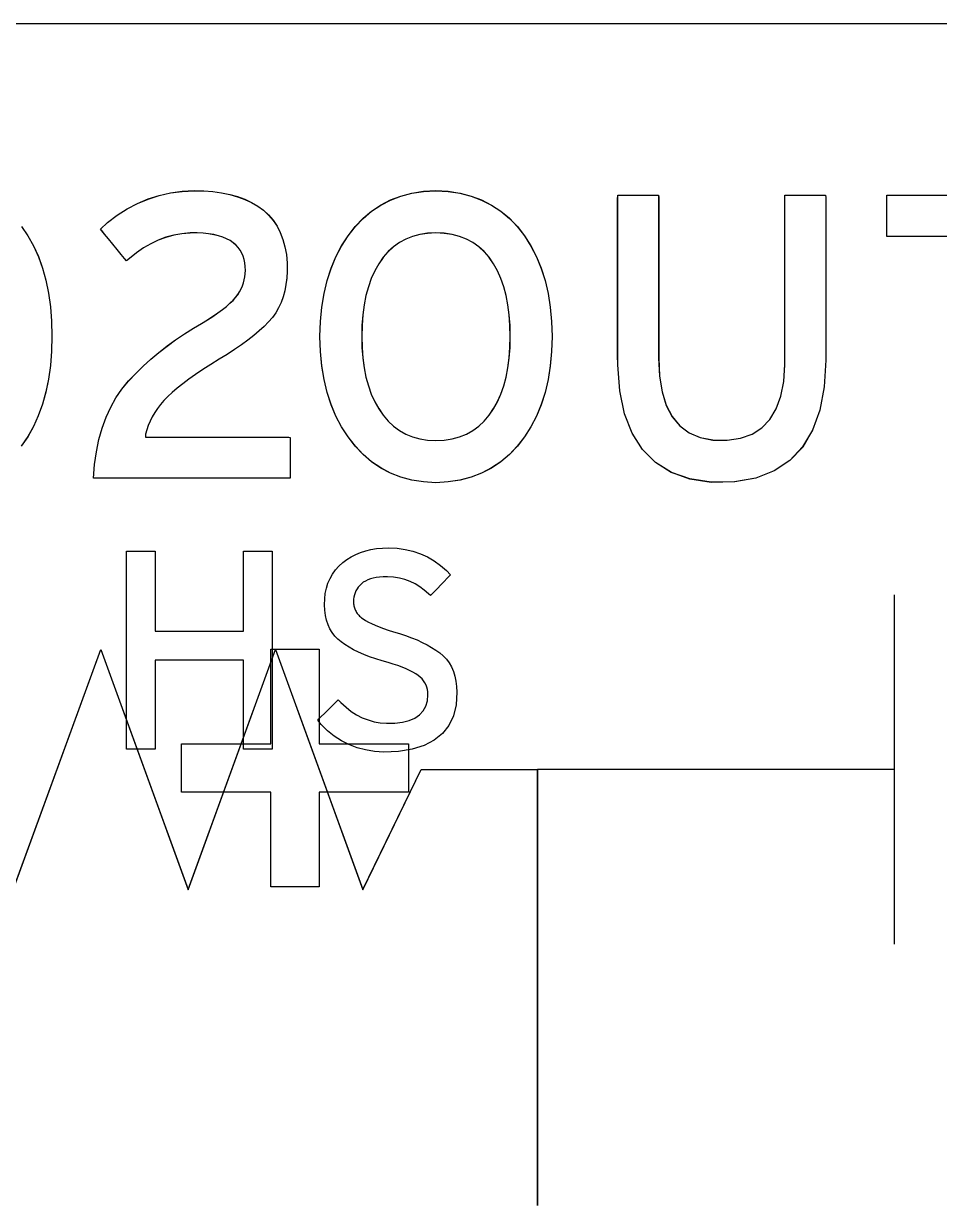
# Model space of a CAD drawing. Extents: x 1 to 47.7, y 0.2 to 35.
# Drawn here: x 28.4985 to 28.813, y 10.189 to 10.5947 of the extents above; entities that cross this region are included whole.
import ezdxf

# ---------------------------------------------------------------- set-up
doc = ezdxf.new("R2010")
doc.units = 0
doc.header["$MEASUREMENT"] = 0
for name, color, linetype in [('7_2___8__INDEPENDENT_INPUT', 7, 'CONTINUOUS'), ('7_3___8__OPTOISO_INDEPENDE', 7, 'CONTINUOUS'), ('7_4___24__OPTOISO_INDEPEND', 7, 'CONTINUOUS'), ('7_5___8__INDEPENDENT_INPUT', 7, 'CONTINUOUS'), ('7_6____8__INDEPENDENT_INPU', 7, 'CONTINUOUS'), ('7_7____8__OPTOISO_INDEPEND', 7, 'CONTINUOUS'), ('7_8____8__OPTOISO_INDEPEND', 7, 'CONTINUOUS'), ('8_0_____DWG', 7, 'CONTINUOUS')]:
    doc.layers.add(name, color=color, linetype=linetype)

msp = doc.modelspace()

# ---------------------------------------------------------------- linework, layer by layer
at = {"layer": '7_2___8__INDEPENDENT_INPUT'}
for points in [[(28.68, 10.48728), (28.67983, 10.48211), (28.67937, 10.47718), (28.67862, 10.47251), (28.67758, 10.46809), (28.67625, 10.46391), (28.67464, 10.45999), (28.67274, 10.45631), (28.67055, 10.45289), (28.66807, 10.44969), (28.66533, 10.4468), (28.66237, 10.4443), (28.6592, 10.44216), (28.65581, 10.4404), (28.6522, 10.43901), (28.64838, 10.438), (28.64433, 10.43736), (28.64007, 10.43709), (28.63583, 10.43736), (28.63182, 10.438), (28.62803, 10.43901), (28.62447, 10.4404), (28.62112, 10.44216), (28.618, 10.4443), (28.6151, 10.4468), (28.61242, 10.44969), (28.60993, 10.45289), (28.60769, 10.45631), (28.60574, 10.45999), (28.60409, 10.46391), (28.60274, 10.46809), (28.60167, 10.47251), (28.60091, 10.47718), (28.60044, 10.48211), (28.60026, 10.48728), (28.60044, 10.49245), (28.60091, 10.49738), (28.60167, 10.50207), (28.60274, 10.50651), (28.60409, 10.51071), (28.60574, 10.51467), (28.60769, 10.51838), (28.60993, 10.52185), (28.61242, 10.52505), (28.6151, 10.52789), (28.618, 10.53035), (28.62112, 10.53245), (28.62447, 10.53418), (28.62803, 10.53554), (28.63182, 10.53653), (28.63583, 10.53714), (28.64007, 10.53739), (28.64433, 10.53714), (28.64838, 10.53653), (28.6522, 10.53554), (28.65581, 10.53418), (28.6592, 10.53245), (28.66237, 10.53035), (28.66533, 10.52789), (28.66807, 10.52505), (28.67055, 10.52185), (28.67274, 10.51838), (28.67464, 10.51467), (28.67625, 10.51071), (28.67758, 10.50651), (28.67862, 10.50207), (28.67937, 10.49738), (28.67983, 10.49245)], [(28.77406, 10.47916), (28.77351, 10.47004), (28.77199, 10.46204), (28.76951, 10.45515), (28.76608, 10.44936), (28.76168, 10.4447), (28.75632, 10.44114), (28.75, 10.43869), (28.74273, 10.43736), (28.7347, 10.43724), (28.72736, 10.43838), (28.72097, 10.44064), (28.71552, 10.44401), (28.71103, 10.44849), (28.70749, 10.45409), (28.70489, 10.4608), (28.70325, 10.46862), (28.70255, 10.47756), (28.70253, 10.48085), (28.70253, 10.48585), (28.70253, 10.49351), (28.70253, 10.50276), (28.70253, 10.51255), (28.70253, 10.5218), (28.70253, 10.52946), (28.70253, 10.53446), (28.70255, 10.53583), (28.70327, 10.53583), (28.70482, 10.53583), (28.70693, 10.53583), (28.70933, 10.53583), (28.71175, 10.53583), (28.71394, 10.53583), (28.71562, 10.53583), (28.71653, 10.53583), (28.71662, 10.53505), (28.71662, 10.53074), (28.71662, 10.52357), (28.71662, 10.51461), (28.71662, 10.50491), (28.71662, 10.49553), (28.71662, 10.48751), (28.71662, 10.48193), (28.71662, 10.47984), (28.71691, 10.47369), (28.71778, 10.4683), (28.71924, 10.46367), (28.72128, 10.45978), (28.7239, 10.45665), (28.7271, 10.45427), (28.73089, 10.45264), (28.73526, 10.45176), (28.74015, 10.45168), (28.74472, 10.45238), (28.74869, 10.45381), (28.75206, 10.45596), (28.75484, 10.45884), (28.75702, 10.46245), (28.7586, 10.46679), (28.75958, 10.47185), (28.75996, 10.47764), (28.75997, 10.48028), (28.75997, 10.48533), (28.75997, 10.49307), (28.75997, 10.50242), (28.75997, 10.51231), (28.75997, 10.52166), (28.75997, 10.52939), (28.75997, 10.53445), (28.75999, 10.53583), (28.76072, 10.53583), (28.76226, 10.53583), (28.76437, 10.53583), (28.76677, 10.53583), (28.7692, 10.53583), (28.77138, 10.53583), (28.77306, 10.53583), (28.77397, 10.53583), (28.77406, 10.53505), (28.77406, 10.53068), (28.77406, 10.52343), (28.77406, 10.51436), (28.77406, 10.50454), (28.77406, 10.49504), (28.77406, 10.48693), (28.77406, 10.48128)], [(28.66564, 10.48728), (28.66555, 10.4911), (28.66528, 10.49472), (28.66483, 10.49814), (28.66421, 10.50137), (28.66341, 10.5044), (28.66243, 10.50723), (28.66127, 10.50986), (28.65993, 10.5123), (28.65841, 10.5145), (28.65671, 10.51644), (28.65484, 10.51812), (28.6528, 10.51955), (28.65059, 10.52073), (28.64821, 10.52165), (28.64567, 10.52232), (28.64295, 10.52273), (28.64007, 10.52289), (28.63724, 10.52273), (28.63457, 10.52232), (28.63207, 10.52165), (28.62973, 10.52073), (28.62755, 10.51955), (28.62554, 10.51812), (28.62368, 10.51644), (28.62199, 10.5145), (28.62045, 10.5123), (28.61909, 10.50986), (28.6179, 10.50723), (28.6169, 10.5044), (28.61608, 10.50137), (28.61544, 10.49814), (28.61499, 10.49472), (28.61472, 10.4911), (28.61462, 10.48728), (28.61472, 10.4835), (28.61499, 10.47993), (28.61544, 10.47654), (28.61608, 10.47335), (28.6169, 10.47035), (28.6179, 10.46755), (28.61909, 10.46494), (28.62045, 10.46252), (28.62199, 10.46027), (28.62368, 10.45824), (28.62554, 10.45648), (28.62755, 10.45499), (28.62973, 10.45377), (28.63207, 10.45282), (28.63457, 10.45214), (28.63724, 10.45173), (28.64007, 10.4516), (28.64295, 10.45173), (28.64567, 10.45214), (28.64821, 10.45282), (28.65059, 10.45377), (28.6528, 10.45499), (28.65484, 10.45648), (28.65671, 10.45824), (28.65841, 10.46027), (28.65993, 10.46252), (28.66127, 10.46494), (28.66243, 10.46755), (28.66341, 10.47035), (28.66421, 10.47335), (28.66483, 10.47654), (28.66528, 10.47993), (28.66555, 10.4835)]]:
    msp.add_lwpolyline(points, close=True, dxfattribs=at)
for points in [[(28.83659, 10.5216), (28.83659, 10.43865), (28.8225, 10.43865), (28.8225, 10.5216), (28.79503, 10.5216), (28.79503, 10.53583), (28.86408, 10.53583), (28.86408, 10.5216), (28.83659, 10.5216)], [(28.79752, 10.39861), (28.79752, 10.27862)], [(28.79752, 10.33862), (28.67503, 10.33862), (28.67503, 10.18898)]]:
    msp.add_lwpolyline(points, dxfattribs=at)
at = {"layer": '7_3___8__OPTOISO_INDEPENDE'}
for points in [[(28.68, 10.48728), (28.67983, 10.48211), (28.67937, 10.47718), (28.67862, 10.47251), (28.67758, 10.46809), (28.67625, 10.46391), (28.67464, 10.45999), (28.67274, 10.45631), (28.67055, 10.45289), (28.66807, 10.44969), (28.66533, 10.4468), (28.66237, 10.4443), (28.6592, 10.44216), (28.65581, 10.4404), (28.6522, 10.43901), (28.64838, 10.438), (28.64433, 10.43736), (28.64007, 10.43709), (28.63583, 10.43736), (28.63182, 10.438), (28.62803, 10.43901), (28.62447, 10.4404), (28.62112, 10.44216), (28.618, 10.4443), (28.6151, 10.4468), (28.61242, 10.44969), (28.60993, 10.45289), (28.60769, 10.45631), (28.60574, 10.45999), (28.60409, 10.46391), (28.60274, 10.46809), (28.60167, 10.47251), (28.60091, 10.47718), (28.60044, 10.48211), (28.60026, 10.48728), (28.60044, 10.49245), (28.60091, 10.49738), (28.60167, 10.50207), (28.60274, 10.50651), (28.60409, 10.51071), (28.60574, 10.51467), (28.60769, 10.51838), (28.60993, 10.52185), (28.61242, 10.52505), (28.6151, 10.52789), (28.618, 10.53035), (28.62112, 10.53245), (28.62447, 10.53418), (28.62803, 10.53554), (28.63182, 10.53653), (28.63583, 10.53714), (28.64007, 10.53739), (28.64433, 10.53714), (28.64838, 10.53653), (28.6522, 10.53554), (28.65581, 10.53418), (28.6592, 10.53245), (28.66237, 10.53035), (28.66533, 10.52789), (28.66807, 10.52505), (28.67055, 10.52185), (28.67274, 10.51838), (28.67464, 10.51467), (28.67625, 10.51071), (28.67758, 10.50651), (28.67862, 10.50207), (28.67937, 10.49738), (28.67983, 10.49245)], [(28.77406, 10.47916), (28.77351, 10.47004), (28.77199, 10.46204), (28.76951, 10.45515), (28.76608, 10.44936), (28.76168, 10.4447), (28.75632, 10.44114), (28.75, 10.43869), (28.74273, 10.43736), (28.7347, 10.43724), (28.72736, 10.43838), (28.72097, 10.44064), (28.71552, 10.44401), (28.71103, 10.44849), (28.70749, 10.45409), (28.70489, 10.4608), (28.70325, 10.46862), (28.70255, 10.47756), (28.70253, 10.48085), (28.70253, 10.48585), (28.70253, 10.49351), (28.70253, 10.50276), (28.70253, 10.51255), (28.70253, 10.5218), (28.70253, 10.52946), (28.70253, 10.53446), (28.70255, 10.53583), (28.70327, 10.53583), (28.70482, 10.53583), (28.70693, 10.53583), (28.70933, 10.53583), (28.71175, 10.53583), (28.71394, 10.53583), (28.71562, 10.53583), (28.71653, 10.53583), (28.71662, 10.53505), (28.71662, 10.53074), (28.71662, 10.52357), (28.71662, 10.51461), (28.71662, 10.50491), (28.71662, 10.49553), (28.71662, 10.48751), (28.71662, 10.48193), (28.71662, 10.47984), (28.71691, 10.47369), (28.71778, 10.4683), (28.71924, 10.46367), (28.72128, 10.45978), (28.7239, 10.45665), (28.7271, 10.45427), (28.73089, 10.45264), (28.73526, 10.45176), (28.74015, 10.45168), (28.74472, 10.45238), (28.74869, 10.45381), (28.75206, 10.45596), (28.75484, 10.45884), (28.75702, 10.46245), (28.7586, 10.46679), (28.75958, 10.47185), (28.75996, 10.47764), (28.75997, 10.48028), (28.75997, 10.48533), (28.75997, 10.49307), (28.75997, 10.50242), (28.75997, 10.51231), (28.75997, 10.52166), (28.75997, 10.52939), (28.75997, 10.53445), (28.75999, 10.53583), (28.76072, 10.53583), (28.76226, 10.53583), (28.76437, 10.53583), (28.76677, 10.53583), (28.7692, 10.53583), (28.77138, 10.53583), (28.77306, 10.53583), (28.77397, 10.53583), (28.77406, 10.53505), (28.77406, 10.53068), (28.77406, 10.52343), (28.77406, 10.51436), (28.77406, 10.50454), (28.77406, 10.49504), (28.77406, 10.48693), (28.77406, 10.48128)], [(28.66564, 10.48728), (28.66555, 10.4911), (28.66528, 10.49472), (28.66483, 10.49814), (28.66421, 10.50137), (28.66341, 10.5044), (28.66243, 10.50723), (28.66127, 10.50986), (28.65993, 10.5123), (28.65841, 10.5145), (28.65671, 10.51644), (28.65484, 10.51812), (28.6528, 10.51955), (28.65059, 10.52073), (28.64821, 10.52165), (28.64567, 10.52232), (28.64295, 10.52273), (28.64007, 10.52289), (28.63724, 10.52273), (28.63457, 10.52232), (28.63207, 10.52165), (28.62973, 10.52073), (28.62755, 10.51955), (28.62554, 10.51812), (28.62368, 10.51644), (28.62199, 10.5145), (28.62045, 10.5123), (28.61909, 10.50986), (28.6179, 10.50723), (28.6169, 10.5044), (28.61608, 10.50137), (28.61544, 10.49814), (28.61499, 10.49472), (28.61472, 10.4911), (28.61462, 10.48728), (28.61472, 10.4835), (28.61499, 10.47993), (28.61544, 10.47654), (28.61608, 10.47335), (28.6169, 10.47035), (28.6179, 10.46755), (28.61909, 10.46494), (28.62045, 10.46252), (28.62199, 10.46027), (28.62368, 10.45824), (28.62554, 10.45648), (28.62755, 10.45499), (28.62973, 10.45377), (28.63207, 10.45282), (28.63457, 10.45214), (28.63724, 10.45173), (28.64007, 10.4516), (28.64295, 10.45173), (28.64567, 10.45214), (28.64821, 10.45282), (28.65059, 10.45377), (28.6528, 10.45499), (28.65484, 10.45648), (28.65671, 10.45824), (28.65841, 10.46027), (28.65993, 10.46252), (28.66127, 10.46494), (28.66243, 10.46755), (28.66341, 10.47035), (28.66421, 10.47335), (28.66483, 10.47654), (28.66528, 10.47993), (28.66555, 10.4835)]]:
    msp.add_lwpolyline(points, close=True, dxfattribs=at)
for points in [[(28.83659, 10.5216), (28.83659, 10.43865), (28.8225, 10.43865), (28.8225, 10.5216), (28.79503, 10.5216), (28.79503, 10.53583), (28.86408, 10.53583), (28.86408, 10.5216), (28.83659, 10.5216)], [(28.79752, 10.39861), (28.79752, 10.27862)], [(28.79752, 10.33862), (28.67503, 10.33862), (28.67503, 10.18898)]]:
    msp.add_lwpolyline(points, dxfattribs=at)
at = {"layer": '7_4___24__OPTOISO_INDEPEND'}
for points in [[(28.67999, 10.4873), (28.67981, 10.48213), (28.67935, 10.4772), (28.6786, 10.47253), (28.67757, 10.46811), (28.67624, 10.46393), (28.67463, 10.46001), (28.67274, 10.45633), (28.67055, 10.45291), (28.66806, 10.44971), (28.66532, 10.44682), (28.66237, 10.44432), (28.65919, 10.44218), (28.6558, 10.44042), (28.65219, 10.43903), (28.64836, 10.43802), (28.64432, 10.43738), (28.64006, 10.43711), (28.63582, 10.43738), (28.63181, 10.43802), (28.62802, 10.43903), (28.62445, 10.44042), (28.62111, 10.44218), (28.61798, 10.44432), (28.61509, 10.44682), (28.61241, 10.44971), (28.60992, 10.45291), (28.60768, 10.45633), (28.60573, 10.46001), (28.60408, 10.46393), (28.60272, 10.46811), (28.60166, 10.47253), (28.60089, 10.4772), (28.60042, 10.48213), (28.60025, 10.4873), (28.60042, 10.49247), (28.60089, 10.4974), (28.60166, 10.50209), (28.60272, 10.50653), (28.60408, 10.51073), (28.60573, 10.51469), (28.60768, 10.5184), (28.60992, 10.52187), (28.61241, 10.52507), (28.61509, 10.52791), (28.61798, 10.53037), (28.62111, 10.53247), (28.62445, 10.5342), (28.62802, 10.53556), (28.63181, 10.53655), (28.63582, 10.53717), (28.64006, 10.53741), (28.64432, 10.53717), (28.64836, 10.53655), (28.65219, 10.53556), (28.6558, 10.5342), (28.65919, 10.53247), (28.66237, 10.53037), (28.66532, 10.52791), (28.66806, 10.52507), (28.67055, 10.52187), (28.67274, 10.5184), (28.67463, 10.51469), (28.67624, 10.51073), (28.67757, 10.50653), (28.6786, 10.50209), (28.67935, 10.4974), (28.67981, 10.49247)], [(28.77405, 10.47918), (28.77349, 10.47006), (28.77198, 10.46206), (28.7695, 10.45517), (28.76606, 10.44938), (28.76166, 10.44472), (28.75631, 10.44116), (28.74999, 10.43871), (28.74271, 10.43738), (28.73469, 10.43726), (28.72734, 10.4384), (28.72095, 10.44066), (28.71551, 10.44403), (28.71102, 10.44851), (28.70747, 10.45411), (28.70488, 10.46082), (28.70323, 10.46864), (28.70254, 10.47758), (28.70251, 10.48087), (28.70251, 10.48587), (28.70251, 10.49353), (28.70251, 10.50278), (28.70251, 10.51257), (28.70251, 10.52182), (28.70251, 10.52948), (28.70251, 10.53448), (28.70254, 10.53585), (28.70326, 10.53585), (28.70481, 10.53585), (28.70692, 10.53585), (28.70932, 10.53585), (28.71174, 10.53585), (28.71393, 10.53585), (28.71561, 10.53585), (28.71652, 10.53585), (28.71661, 10.53508), (28.71661, 10.53076), (28.71661, 10.5236), (28.71661, 10.51463), (28.71661, 10.50493), (28.71661, 10.49555), (28.71661, 10.48754), (28.71661, 10.48195), (28.71661, 10.47986), (28.7169, 10.47371), (28.71777, 10.46832), (28.71923, 10.46369), (28.72126, 10.4598), (28.72389, 10.45667), (28.72709, 10.45429), (28.73088, 10.45266), (28.73524, 10.45178), (28.74014, 10.4517), (28.74471, 10.4524), (28.74868, 10.45383), (28.75205, 10.45598), (28.75482, 10.45886), (28.757, 10.46247), (28.75858, 10.46681), (28.75957, 10.47187), (28.75995, 10.47766), (28.75996, 10.4803), (28.75996, 10.48535), (28.75996, 10.49309), (28.75996, 10.50244), (28.75996, 10.51233), (28.75996, 10.52168), (28.75996, 10.52942), (28.75996, 10.53447), (28.75998, 10.53585), (28.7607, 10.53585), (28.76225, 10.53585), (28.76436, 10.53585), (28.76676, 10.53585), (28.76918, 10.53585), (28.77137, 10.53585), (28.77305, 10.53585), (28.77396, 10.53585), (28.77405, 10.53507), (28.77405, 10.5307), (28.77405, 10.52345), (28.77405, 10.51438), (28.77405, 10.50456), (28.77405, 10.49506), (28.77405, 10.48695), (28.77405, 10.4813)], [(28.66562, 10.4873), (28.66553, 10.49112), (28.66527, 10.49474), (28.66482, 10.49816), (28.6642, 10.50139), (28.66339, 10.50442), (28.66241, 10.50725), (28.66125, 10.50988), (28.65992, 10.51232), (28.65839, 10.51452), (28.65669, 10.51646), (28.65482, 10.51814), (28.65278, 10.51957), (28.65058, 10.52075), (28.6482, 10.52167), (28.64565, 10.52233), (28.64294, 10.52275), (28.64006, 10.52291), (28.63723, 10.52275), (28.63456, 10.52233), (28.63206, 10.52167), (28.62972, 10.52075), (28.62754, 10.51957), (28.62552, 10.51814), (28.62367, 10.51646), (28.62197, 10.51452), (28.62044, 10.51232), (28.61907, 10.50988), (28.61789, 10.50725), (28.61689, 10.50442), (28.61607, 10.50139), (28.61543, 10.49816), (28.61498, 10.49474), (28.6147, 10.49112), (28.61461, 10.4873), (28.6147, 10.48352), (28.61498, 10.47995), (28.61543, 10.47656), (28.61607, 10.47337), (28.61689, 10.47037), (28.61789, 10.46757), (28.61907, 10.46496), (28.62044, 10.46254), (28.62197, 10.46029), (28.62367, 10.45826), (28.62552, 10.4565), (28.62754, 10.45501), (28.62972, 10.45379), (28.63206, 10.45284), (28.63456, 10.45216), (28.63723, 10.45175), (28.64006, 10.45162), (28.64294, 10.45175), (28.64565, 10.45216), (28.6482, 10.45284), (28.65058, 10.45379), (28.65278, 10.45501), (28.65482, 10.4565), (28.65669, 10.45826), (28.65839, 10.46029), (28.65992, 10.46254), (28.66125, 10.46496), (28.66241, 10.46757), (28.66339, 10.47037), (28.6642, 10.47337), (28.66482, 10.47656), (28.66527, 10.47995), (28.66553, 10.48352)], [(28.64731, 10.36516), (28.64703, 10.36087), (28.64612, 10.35707), (28.64457, 10.35378), (28.64237, 10.35099), (28.63954, 10.3487), (28.63607, 10.3469), (28.63196, 10.34561), (28.62721, 10.34481), (28.62226, 10.34456), (28.61902, 10.34482), (28.61594, 10.34534), (28.61301, 10.34613), (28.61024, 10.34719), (28.60762, 10.34851), (28.60516, 10.3501), (28.60286, 10.35196), (28.60071, 10.35408), (28.5995, 10.35557), (28.59993, 10.356), (28.60073, 10.3568), (28.60179, 10.35785), (28.60297, 10.35903), (28.60416, 10.36021), (28.60522, 10.36128), (28.60604, 10.36209), (28.60649, 10.36254), (28.60749, 10.36159), (28.60922, 10.35999), (28.61101, 10.3586), (28.61286, 10.35741), (28.61479, 10.35642), (28.61678, 10.35564), (28.61884, 10.35506), (28.62097, 10.35468), (28.62317, 10.35451), (28.62596, 10.35457), (28.62861, 10.3549), (28.63092, 10.35548), (28.63287, 10.35631), (28.63447, 10.3574), (28.63572, 10.35875), (28.63662, 10.36035), (28.63716, 10.36221), (28.63736, 10.36433), (28.63732, 10.36526), (28.6372, 10.36609), (28.63699, 10.36689), (28.63671, 10.36765), (28.63634, 10.36838), (28.63588, 10.36907), (28.63535, 10.36972), (28.63473, 10.37034), (28.63402, 10.37093), (28.63316, 10.37151), (28.63219, 10.37208), (28.63108, 10.37265), (28.62985, 10.37321), (28.6285, 10.37376), (28.62702, 10.37431), (28.62541, 10.37485), (28.62368, 10.37539), (28.62167, 10.37596), (28.61944, 10.37665), (28.61733, 10.37737), (28.61537, 10.37813), (28.61354, 10.37893), (28.61184, 10.37976), (28.61028, 10.38062), (28.60886, 10.38152), (28.60757, 10.38246), (28.60641, 10.38342), (28.60537, 10.38447), (28.60447, 10.38564), (28.6037, 10.38694), (28.60306, 10.38835), (28.60256, 10.38989), (28.60219, 10.39155), (28.60196, 10.39333), (28.60185, 10.39523), (28.6019, 10.39722), (28.60211, 10.39912), (28.60249, 10.40093), (28.60302, 10.40264), (28.60372, 10.40425), (28.60457, 10.40576), (28.60559, 10.40717), (28.60676, 10.40848), (28.6081, 10.40969), (28.60951, 10.41075), (28.61099, 10.41168), (28.61257, 10.41249), (28.61422, 10.41317), (28.61597, 10.41373), (28.61779, 10.41417), (28.61971, 10.41449), (28.62171, 10.41468), (28.62387, 10.41474), (28.62677, 10.41458), (28.62954, 10.41419), (28.63221, 10.41357), (28.63475, 10.41271), (28.63717, 10.41161), (28.63948, 10.41029), (28.64167, 10.40873), (28.64375, 10.40693), (28.64513, 10.40549), (28.64475, 10.40509), (28.64399, 10.4043), (28.64296, 10.40324), (28.6418, 10.40204), (28.64063, 10.40082), (28.63956, 10.39971), (28.63872, 10.39884), (28.63824, 10.39834), (28.63752, 10.39895), (28.63608, 10.40027), (28.63455, 10.40141), (28.63294, 10.40239), (28.63123, 10.40321), (28.62944, 10.40385), (28.62755, 10.40433), (28.62557, 10.40464), (28.62351, 10.40478), (28.62195, 10.40476), (28.62074, 10.40467), (28.6196, 10.40452), (28.61855, 10.40432), (28.61758, 10.40405), (28.61669, 10.40373), (28.61588, 10.40336), (28.61515, 10.40292), (28.61451, 10.40243), (28.61394, 10.40187), (28.61344, 10.40128), (28.613, 10.40066), (28.61263, 10.4), (28.61233, 10.39932), (28.6121, 10.3986), (28.61193, 10.39786), (28.61183, 10.39708), (28.6118, 10.3963), (28.61181, 10.3959), (28.61184, 10.39552), (28.61188, 10.39515), (28.61194, 10.3948), (28.61202, 10.39445), (28.61211, 10.39412), (28.61222, 10.3938), (28.61235, 10.3935), (28.61249, 10.39319), (28.61265, 10.39287), (28.61285, 10.39255), (28.61307, 10.39224), (28.61331, 10.39193), (28.61359, 10.39162), (28.61389, 10.39132), (28.61422, 10.39102), (28.61458, 10.39072), (28.61512, 10.39033), (28.61595, 10.3898), (28.61691, 10.38926), (28.61801, 10.38872), (28.61924, 10.38817), (28.62061, 10.38762), (28.62211, 10.38706), (28.62374, 10.38649), (28.6255, 10.38593), (28.62758, 10.3853), (28.62969, 10.38461), (28.6317, 10.38388), (28.6336, 10.38311), (28.63538, 10.3823), (28.63706, 10.38145), (28.63862, 10.38056), (28.64007, 10.37963), (28.64141, 10.37867), (28.64263, 10.37763), (28.64371, 10.37649), (28.64465, 10.37522), (28.64545, 10.37384), (28.64611, 10.37234), (28.64662, 10.37072), (28.64699, 10.36898), (28.64722, 10.36713)]]:
    msp.add_lwpolyline(points, close=True, dxfattribs=at)
for points in [[(28.83657, 10.52162), (28.83657, 10.43867), (28.82248, 10.43867), (28.82248, 10.52162), (28.79502, 10.52162), (28.79502, 10.53585), (28.86407, 10.53585), (28.86407, 10.52162), (28.83657, 10.52162)], [(28.57397, 10.34563), (28.57397, 10.37616), (28.54363, 10.37616), (28.54363, 10.34563), (28.53377, 10.34563), (28.53377, 10.41366), (28.54363, 10.41366), (28.54363, 10.38612), (28.57397, 10.38612), (28.57397, 10.41366), (28.58385, 10.41366), (28.58385, 10.34563), (28.57397, 10.34563)], [(28.79752, 10.39863), (28.79752, 10.27863)], [(28.79752, 10.33863), (28.67503, 10.33863), (28.67503, 10.18898)]]:
    msp.add_lwpolyline(points, dxfattribs=at)
at = {"layer": '7_5___8__INDEPENDENT_INPUT'}
msp.add_lwpolyline([(28.52243, 10.43867), (28.52284, 10.44333), (28.52348, 10.44775), (28.52435, 10.45193), (28.52546, 10.45588), (28.5268, 10.45959), (28.52838, 10.46306), (28.5302, 10.46629), (28.53225, 10.46928), (28.53453, 10.47204), (28.53697, 10.47463), (28.53951, 10.47713), (28.54215, 10.47954), (28.54489, 10.48185), (28.54773, 10.48407), (28.55067, 10.4862), (28.55371, 10.48823), (28.55686, 10.49017), (28.5596, 10.49178), (28.56163, 10.49304), (28.5635, 10.49426), (28.56521, 10.49544), (28.56675, 10.49658), (28.56814, 10.49767), (28.56936, 10.49873), (28.57042, 10.49975), (28.57131, 10.50073), (28.57203, 10.50169), (28.57264, 10.50267), (28.57316, 10.50367), (28.57361, 10.50468), (28.57398, 10.50571), (28.57427, 10.50676), (28.57448, 10.50783), (28.5746, 10.50891), (28.57465, 10.51002), (28.57461, 10.51132), (28.57446, 10.51259), (28.57421, 10.51378), (28.57385, 10.51491), (28.57339, 10.51597), (28.57282, 10.51696), (28.57215, 10.51788), (28.57137, 10.51874), (28.57047, 10.51952), (28.56941, 10.52026), (28.56821, 10.5209), (28.56687, 10.52146), (28.56539, 10.52192), (28.56376, 10.5223), (28.562, 10.52258), (28.56009, 10.52278), (28.55804, 10.52288), (28.55564, 10.52287), (28.55279, 10.52261), (28.55002, 10.52211), (28.54731, 10.52137), (28.54469, 10.5204), (28.54213, 10.51918), (28.53964, 10.51773), (28.53723, 10.51604), (28.53489, 10.51412), (28.53376, 10.51331), (28.53312, 10.5141), (28.53202, 10.51545), (28.53064, 10.51716), (28.52912, 10.51903), (28.52762, 10.52087), (28.52631, 10.52248), (28.52535, 10.52367), (28.52489, 10.52423), (28.52734, 10.52644), (28.53062, 10.52895), (28.53403, 10.53114), (28.53756, 10.53301), (28.54121, 10.53454), (28.54499, 10.53575), (28.54888, 10.53663), (28.5529, 10.53718), (28.55705, 10.53741), (28.56036, 10.53732), (28.5635, 10.53708), (28.56648, 10.53666), (28.56929, 10.53608), (28.57194, 10.53534), (28.57441, 10.53443), (28.57672, 10.53335), (28.57887, 10.53211), (28.58084, 10.53068), (28.58262, 10.52904), (28.58418, 10.52722), (28.58552, 10.52522), (28.58664, 10.52304), (28.58755, 10.52068), (28.58824, 10.51815), (28.58872, 10.51544), (28.58898, 10.51255), (28.58902, 10.50978), (28.58888, 10.50741), (28.5886, 10.50515), (28.58818, 10.50299), (28.58761, 10.50095), (28.5869, 10.49901), (28.58605, 10.49719), (28.58506, 10.49547), (28.58392, 10.49387), (28.58259, 10.49234), (28.58108, 10.4908), (28.57939, 10.48924), (28.57754, 10.48767), (28.57551, 10.48607), (28.57332, 10.48446), (28.57095, 10.48282), (28.56841, 10.48116), (28.5657, 10.47949), (28.5628, 10.47772), (28.56007, 10.47598), (28.55755, 10.47431), (28.55523, 10.47268), (28.55311, 10.47111), (28.5512, 10.4696), (28.54949, 10.46814), (28.54798, 10.46673), (28.54667, 10.46538), (28.54551, 10.464), (28.54446, 10.46261), (28.54351, 10.46119), (28.54266, 10.45975), (28.54192, 10.45829), (28.54129, 10.45681), (28.54076, 10.45531), (28.54034, 10.45379), (28.54033, 10.45277), (28.54322, 10.45277), (28.54882, 10.45277), (28.55623, 10.45277), (28.56458, 10.45277), (28.57297, 10.45277), (28.58053, 10.45277), (28.58637, 10.45277), (28.58961, 10.45277), (28.58998, 10.4526), (28.58998, 10.45159), (28.58998, 10.44988), (28.58998, 10.4477), (28.58998, 10.44531), (28.58998, 10.44297), (28.58998, 10.44092), (28.58998, 10.43941), (28.58998, 10.43869), (28.58848, 10.43867), (28.58279, 10.43867), (28.57397, 10.43867), (28.56321, 10.43867), (28.55173, 10.43867), (28.54071, 10.43867), (28.53136, 10.43867), (28.52486, 10.43867)], close=True, dxfattribs=at)
for points in [[(28.49779, 10.52506), (28.49997, 10.52188), (28.5019, 10.51844), (28.50357, 10.51475), (28.50498, 10.51082), (28.50614, 10.50664), (28.50704, 10.5022), (28.50768, 10.49753), (28.50806, 10.4926), (28.50819, 10.48743), (28.50806, 10.48228), (28.50767, 10.47737), (28.50702, 10.4727), (28.50611, 10.46827), (28.50494, 10.46408), (28.50351, 10.46012), (28.50182, 10.45641), (28.49987, 10.45293), (28.49765, 10.4497)], [(28.37492, 10.18897), (28.37492, 10.33864), (28.4449, 10.33864), (28.4649, 10.37988), (28.49492, 10.29738), (28.52494, 10.37988), (28.55495, 10.29738), (28.58497, 10.37988), (28.61498, 10.29738), (28.63499, 10.33864), (28.67492, 10.33864), (28.67492, 10.18897)]]:
    msp.add_lwpolyline(points, dxfattribs=at)
at = {"layer": '7_6____8__INDEPENDENT_INPU'}
for points in [[(28.68, 10.48728), (28.67983, 10.48211), (28.67937, 10.47719), (28.67862, 10.47252), (28.67758, 10.46809), (28.67625, 10.46392), (28.67464, 10.45999), (28.67274, 10.45632), (28.67055, 10.45289), (28.66807, 10.44969), (28.66533, 10.44681), (28.66237, 10.4443), (28.6592, 10.44217), (28.65581, 10.44041), (28.6522, 10.43902), (28.64838, 10.43801), (28.64433, 10.43737), (28.64007, 10.4371), (28.63583, 10.43737), (28.63182, 10.43801), (28.62803, 10.43902), (28.62447, 10.44041), (28.62112, 10.44217), (28.618, 10.4443), (28.6151, 10.44681), (28.61242, 10.44969), (28.60993, 10.45289), (28.60769, 10.45632), (28.60574, 10.45999), (28.60409, 10.46392), (28.60274, 10.46809), (28.60167, 10.47252), (28.60091, 10.47719), (28.60044, 10.48211), (28.60026, 10.48728), (28.60044, 10.49246), (28.60091, 10.49739), (28.60167, 10.50208), (28.60274, 10.50652), (28.60409, 10.51072), (28.60574, 10.51468), (28.60769, 10.51839), (28.60993, 10.52186), (28.61242, 10.52506), (28.6151, 10.52789), (28.618, 10.53036), (28.62112, 10.53246), (28.62447, 10.53419), (28.62803, 10.53554), (28.63182, 10.53653), (28.63583, 10.53715), (28.64007, 10.5374), (28.64433, 10.53715), (28.64838, 10.53653), (28.6522, 10.53554), (28.65581, 10.53419), (28.6592, 10.53246), (28.66237, 10.53036), (28.66533, 10.52789), (28.66807, 10.52506), (28.67055, 10.52186), (28.67274, 10.51839), (28.67464, 10.51468), (28.67625, 10.51072), (28.67758, 10.50652), (28.67862, 10.50208), (28.67937, 10.49739), (28.67983, 10.49246)], [(28.77406, 10.47917), (28.77351, 10.47005), (28.77199, 10.46204), (28.76951, 10.45515), (28.76608, 10.44937), (28.76168, 10.4447), (28.75632, 10.44115), (28.75, 10.4387), (28.74273, 10.43737), (28.7347, 10.43725), (28.72736, 10.43839), (28.72097, 10.44065), (28.71552, 10.44402), (28.71103, 10.4485), (28.70749, 10.4541), (28.70489, 10.4608), (28.70325, 10.46863), (28.70255, 10.47756), (28.70253, 10.48086), (28.70253, 10.48586), (28.70253, 10.49352), (28.70253, 10.50277), (28.70253, 10.51256), (28.70253, 10.52181), (28.70253, 10.52947), (28.70253, 10.53447), (28.70255, 10.53584), (28.70327, 10.53584), (28.70482, 10.53584), (28.70693, 10.53584), (28.70933, 10.53584), (28.71175, 10.53584), (28.71394, 10.53584), (28.71562, 10.53584), (28.71653, 10.53584), (28.71662, 10.53506), (28.71662, 10.53075), (28.71662, 10.52358), (28.71662, 10.51462), (28.71662, 10.50492), (28.71662, 10.49553), (28.71662, 10.48752), (28.71662, 10.48194), (28.71662, 10.47984), (28.71691, 10.4737), (28.71778, 10.46831), (28.71924, 10.46367), (28.72128, 10.45979), (28.7239, 10.45665), (28.7271, 10.45427), (28.73089, 10.45264), (28.73526, 10.45177), (28.74015, 10.45168), (28.74472, 10.45238), (28.74869, 10.45381), (28.75206, 10.45597), (28.75484, 10.45885), (28.75702, 10.46246), (28.7586, 10.4668), (28.75958, 10.47186), (28.75996, 10.47765), (28.75997, 10.48028), (28.75997, 10.48534), (28.75997, 10.49307), (28.75997, 10.50242), (28.75997, 10.51231), (28.75997, 10.52166), (28.75997, 10.5294), (28.75997, 10.53445), (28.75999, 10.53584), (28.76072, 10.53584), (28.76226, 10.53584), (28.76437, 10.53584), (28.76677, 10.53584), (28.7692, 10.53584), (28.77138, 10.53584), (28.77306, 10.53584), (28.77397, 10.53584), (28.77406, 10.53505), (28.77406, 10.53069), (28.77406, 10.52343), (28.77406, 10.51436), (28.77406, 10.50454), (28.77406, 10.49504), (28.77406, 10.48694), (28.77406, 10.48129)], [(28.66564, 10.48728), (28.66555, 10.4911), (28.66528, 10.49473), (28.66483, 10.49815), (28.66421, 10.50138), (28.66341, 10.5044), (28.66243, 10.50724), (28.66127, 10.50987), (28.65993, 10.5123), (28.65841, 10.51451), (28.65671, 10.51645), (28.65484, 10.51813), (28.6528, 10.51956), (28.65059, 10.52073), (28.64821, 10.52165), (28.64567, 10.52232), (28.64295, 10.52273), (28.64007, 10.52289), (28.63724, 10.52273), (28.63457, 10.52232), (28.63207, 10.52165), (28.62973, 10.52073), (28.62755, 10.51956), (28.62554, 10.51813), (28.62368, 10.51645), (28.62199, 10.51451), (28.62045, 10.5123), (28.61909, 10.50987), (28.6179, 10.50724), (28.6169, 10.5044), (28.61608, 10.50138), (28.61544, 10.49815), (28.61499, 10.49473), (28.61472, 10.4911), (28.61462, 10.48728), (28.61472, 10.48351), (28.61499, 10.47993), (28.61544, 10.47655), (28.61608, 10.47336), (28.6169, 10.47036), (28.6179, 10.46755), (28.61909, 10.46494), (28.62045, 10.46253), (28.62199, 10.46027), (28.62368, 10.45824), (28.62554, 10.45648), (28.62755, 10.45499), (28.62973, 10.45377), (28.63207, 10.45282), (28.63457, 10.45215), (28.63724, 10.45174), (28.64007, 10.45161), (28.64295, 10.45174), (28.64567, 10.45215), (28.64821, 10.45282), (28.65059, 10.45377), (28.6528, 10.45499), (28.65484, 10.45648), (28.65671, 10.45824), (28.65841, 10.46027), (28.65993, 10.46253), (28.66127, 10.46494), (28.66243, 10.46755), (28.66341, 10.47036), (28.66421, 10.47336), (28.66483, 10.47655), (28.66528, 10.47993), (28.66555, 10.48351)]]:
    msp.add_lwpolyline(points, close=True, dxfattribs=at)
for points in [[(28.83659, 10.52161), (28.83659, 10.43866), (28.8225, 10.43866), (28.8225, 10.52161), (28.79503, 10.52161), (28.79503, 10.53584), (28.86408, 10.53584), (28.86408, 10.52161), (28.83659, 10.52161)], [(28.79752, 10.39861), (28.79752, 10.27862)], [(28.59995, 10.33085), (28.59995, 10.29838), (28.58337, 10.29838), (28.58337, 10.33085), (28.55273, 10.33085), (28.55273, 10.34744), (28.58337, 10.34744), (28.58337, 10.37991), (28.59995, 10.37991), (28.59995, 10.34744), (28.6307, 10.34744), (28.6307, 10.33085), (28.59995, 10.33085)], [(28.79752, 10.33862), (28.67503, 10.33862), (28.67503, 10.18898)]]:
    msp.add_lwpolyline(points, dxfattribs=at)
at = {"layer": '7_7____8__OPTOISO_INDEPEND'}
for points in [[(28.68, 10.48728), (28.67983, 10.48211), (28.67937, 10.47718), (28.67862, 10.47251), (28.67758, 10.46809), (28.67625, 10.46391), (28.67464, 10.45999), (28.67274, 10.45631), (28.67055, 10.45289), (28.66807, 10.44969), (28.66533, 10.4468), (28.66237, 10.4443), (28.6592, 10.44216), (28.65581, 10.4404), (28.6522, 10.43901), (28.64838, 10.438), (28.64433, 10.43736), (28.64007, 10.43709), (28.63583, 10.43736), (28.63182, 10.438), (28.62803, 10.43901), (28.62447, 10.4404), (28.62112, 10.44216), (28.618, 10.4443), (28.6151, 10.4468), (28.61242, 10.44969), (28.60993, 10.45289), (28.60769, 10.45631), (28.60574, 10.45999), (28.60409, 10.46391), (28.60274, 10.46809), (28.60167, 10.47251), (28.60091, 10.47718), (28.60044, 10.48211), (28.60026, 10.48728), (28.60044, 10.49245), (28.60091, 10.49738), (28.60167, 10.50207), (28.60274, 10.50651), (28.60409, 10.51071), (28.60574, 10.51467), (28.60769, 10.51838), (28.60993, 10.52185), (28.61242, 10.52505), (28.6151, 10.52789), (28.618, 10.53035), (28.62112, 10.53245), (28.62447, 10.53418), (28.62803, 10.53554), (28.63182, 10.53653), (28.63583, 10.53714), (28.64007, 10.53739), (28.64433, 10.53714), (28.64838, 10.53653), (28.6522, 10.53554), (28.65581, 10.53418), (28.6592, 10.53245), (28.66237, 10.53035), (28.66533, 10.52789), (28.66807, 10.52505), (28.67055, 10.52185), (28.67274, 10.51838), (28.67464, 10.51467), (28.67625, 10.51071), (28.67758, 10.50651), (28.67862, 10.50207), (28.67937, 10.49738), (28.67983, 10.49245)], [(28.77406, 10.47916), (28.77351, 10.47004), (28.77199, 10.46204), (28.76951, 10.45515), (28.76608, 10.44936), (28.76168, 10.4447), (28.75632, 10.44114), (28.75, 10.43869), (28.74273, 10.43736), (28.7347, 10.43724), (28.72736, 10.43838), (28.72097, 10.44064), (28.71552, 10.44401), (28.71103, 10.44849), (28.70749, 10.45409), (28.70489, 10.4608), (28.70325, 10.46862), (28.70255, 10.47756), (28.70253, 10.48085), (28.70253, 10.48585), (28.70253, 10.49351), (28.70253, 10.50276), (28.70253, 10.51255), (28.70253, 10.5218), (28.70253, 10.52946), (28.70253, 10.53446), (28.70255, 10.53583), (28.70327, 10.53583), (28.70482, 10.53583), (28.70693, 10.53583), (28.70933, 10.53583), (28.71175, 10.53583), (28.71394, 10.53583), (28.71562, 10.53583), (28.71653, 10.53583), (28.71662, 10.53505), (28.71662, 10.53074), (28.71662, 10.52357), (28.71662, 10.51461), (28.71662, 10.50491), (28.71662, 10.49553), (28.71662, 10.48751), (28.71662, 10.48193), (28.71662, 10.47984), (28.71691, 10.47369), (28.71778, 10.4683), (28.71924, 10.46367), (28.72128, 10.45978), (28.7239, 10.45665), (28.7271, 10.45427), (28.73089, 10.45264), (28.73526, 10.45176), (28.74015, 10.45168), (28.74472, 10.45238), (28.74869, 10.45381), (28.75206, 10.45596), (28.75484, 10.45884), (28.75702, 10.46245), (28.7586, 10.46679), (28.75958, 10.47185), (28.75996, 10.47764), (28.75997, 10.48028), (28.75997, 10.48533), (28.75997, 10.49307), (28.75997, 10.50242), (28.75997, 10.51231), (28.75997, 10.52166), (28.75997, 10.52939), (28.75997, 10.53445), (28.75999, 10.53583), (28.76072, 10.53583), (28.76226, 10.53583), (28.76437, 10.53583), (28.76677, 10.53583), (28.7692, 10.53583), (28.77138, 10.53583), (28.77306, 10.53583), (28.77397, 10.53583), (28.77406, 10.53505), (28.77406, 10.53068), (28.77406, 10.52343), (28.77406, 10.51436), (28.77406, 10.50454), (28.77406, 10.49504), (28.77406, 10.48693), (28.77406, 10.48128)], [(28.66564, 10.48728), (28.66555, 10.4911), (28.66528, 10.49472), (28.66483, 10.49814), (28.66421, 10.50137), (28.66341, 10.5044), (28.66243, 10.50723), (28.66127, 10.50986), (28.65993, 10.5123), (28.65841, 10.5145), (28.65671, 10.51644), (28.65484, 10.51812), (28.6528, 10.51955), (28.65059, 10.52073), (28.64821, 10.52165), (28.64567, 10.52232), (28.64295, 10.52273), (28.64007, 10.52289), (28.63724, 10.52273), (28.63457, 10.52232), (28.63207, 10.52165), (28.62973, 10.52073), (28.62755, 10.51955), (28.62554, 10.51812), (28.62368, 10.51644), (28.62199, 10.5145), (28.62045, 10.5123), (28.61909, 10.50986), (28.6179, 10.50723), (28.6169, 10.5044), (28.61608, 10.50137), (28.61544, 10.49814), (28.61499, 10.49472), (28.61472, 10.4911), (28.61462, 10.48728), (28.61472, 10.4835), (28.61499, 10.47993), (28.61544, 10.47654), (28.61608, 10.47335), (28.6169, 10.47035), (28.6179, 10.46755), (28.61909, 10.46494), (28.62045, 10.46252), (28.62199, 10.46027), (28.62368, 10.45824), (28.62554, 10.45648), (28.62755, 10.45499), (28.62973, 10.45377), (28.63207, 10.45282), (28.63457, 10.45214), (28.63724, 10.45173), (28.64007, 10.4516), (28.64295, 10.45173), (28.64567, 10.45214), (28.64821, 10.45282), (28.65059, 10.45377), (28.6528, 10.45499), (28.65484, 10.45648), (28.65671, 10.45824), (28.65841, 10.46027), (28.65993, 10.46252), (28.66127, 10.46494), (28.66243, 10.46755), (28.66341, 10.47035), (28.66421, 10.47335), (28.66483, 10.47654), (28.66528, 10.47993), (28.66555, 10.4835)]]:
    msp.add_lwpolyline(points, close=True, dxfattribs=at)
for points in [[(28.83659, 10.5216), (28.83659, 10.43865), (28.8225, 10.43865), (28.8225, 10.5216), (28.79503, 10.5216), (28.79503, 10.53583), (28.86408, 10.53583), (28.86408, 10.5216), (28.83659, 10.5216)], [(28.79752, 10.39861), (28.79752, 10.27862)], [(28.59995, 10.33084), (28.59995, 10.29837), (28.58337, 10.29837), (28.58337, 10.33084), (28.55273, 10.33084), (28.55273, 10.34743), (28.58337, 10.34743), (28.58337, 10.3799), (28.59995, 10.3799), (28.59995, 10.34743), (28.6307, 10.34743), (28.6307, 10.33084), (28.59995, 10.33084)], [(28.79752, 10.33862), (28.67503, 10.33862), (28.67503, 10.18898)]]:
    msp.add_lwpolyline(points, dxfattribs=at)
at = {"layer": '7_8____8__OPTOISO_INDEPEND'}
msp.add_lwpolyline([(28.52243, 10.43865), (28.52284, 10.44331), (28.52348, 10.44773), (28.52435, 10.45191), (28.52546, 10.45586), (28.5268, 10.45957), (28.52838, 10.46304), (28.5302, 10.46627), (28.53225, 10.46926), (28.53453, 10.47202), (28.53697, 10.47461), (28.53951, 10.47711), (28.54215, 10.47952), (28.54489, 10.48183), (28.54773, 10.48405), (28.55067, 10.48618), (28.55371, 10.48821), (28.55686, 10.49015), (28.5596, 10.49176), (28.56163, 10.49302), (28.5635, 10.49424), (28.56521, 10.49542), (28.56675, 10.49656), (28.56814, 10.49765), (28.56936, 10.49871), (28.57042, 10.49973), (28.57131, 10.50071), (28.57203, 10.50167), (28.57264, 10.50265), (28.57316, 10.50364), (28.57361, 10.50466), (28.57398, 10.50569), (28.57427, 10.50674), (28.57448, 10.50781), (28.5746, 10.50889), (28.57465, 10.50999), (28.57461, 10.5113), (28.57446, 10.51257), (28.57421, 10.51376), (28.57385, 10.51489), (28.57339, 10.51595), (28.57282, 10.51694), (28.57215, 10.51786), (28.57137, 10.51872), (28.57047, 10.5195), (28.56941, 10.52024), (28.56821, 10.52088), (28.56687, 10.52144), (28.56539, 10.5219), (28.56376, 10.52228), (28.562, 10.52256), (28.56009, 10.52276), (28.55804, 10.52286), (28.55564, 10.52285), (28.55279, 10.52259), (28.55002, 10.52209), (28.54731, 10.52135), (28.54469, 10.52037), (28.54213, 10.51916), (28.53964, 10.51771), (28.53723, 10.51602), (28.53489, 10.5141), (28.53376, 10.51329), (28.53312, 10.51408), (28.53202, 10.51543), (28.53064, 10.51714), (28.52912, 10.51901), (28.52762, 10.52085), (28.52631, 10.52246), (28.52535, 10.52365), (28.52489, 10.52421), (28.52734, 10.52642), (28.53062, 10.52893), (28.53403, 10.53112), (28.53756, 10.53299), (28.54121, 10.53452), (28.54499, 10.53573), (28.54888, 10.53661), (28.5529, 10.53716), (28.55705, 10.53739), (28.56036, 10.5373), (28.5635, 10.53706), (28.56648, 10.53664), (28.56929, 10.53606), (28.57194, 10.53532), (28.57441, 10.5344), (28.57672, 10.53333), (28.57887, 10.53209), (28.58084, 10.53066), (28.58262, 10.52902), (28.58418, 10.5272), (28.58552, 10.5252), (28.58664, 10.52302), (28.58755, 10.52066), (28.58824, 10.51813), (28.58872, 10.51542), (28.58898, 10.51253), (28.58902, 10.50976), (28.58888, 10.50739), (28.5886, 10.50513), (28.58818, 10.50297), (28.58761, 10.50093), (28.5869, 10.49899), (28.58605, 10.49717), (28.58506, 10.49545), (28.58392, 10.49384), (28.58259, 10.49232), (28.58108, 10.49078), (28.57939, 10.48922), (28.57754, 10.48765), (28.57551, 10.48605), (28.57332, 10.48444), (28.57095, 10.4828), (28.56841, 10.48115), (28.5657, 10.47948), (28.5628, 10.4777), (28.56007, 10.47597), (28.55755, 10.47429), (28.55523, 10.47266), (28.55311, 10.47109), (28.5512, 10.46958), (28.54949, 10.46812), (28.54798, 10.46671), (28.54667, 10.46536), (28.54551, 10.46398), (28.54446, 10.46259), (28.54351, 10.46117), (28.54266, 10.45973), (28.54192, 10.45827), (28.54129, 10.45679), (28.54076, 10.45529), (28.54034, 10.45377), (28.54033, 10.45275), (28.54322, 10.45275), (28.54882, 10.45275), (28.55623, 10.45275), (28.56458, 10.45275), (28.57297, 10.45275), (28.58053, 10.45275), (28.58637, 10.45275), (28.58961, 10.45275), (28.58998, 10.45258), (28.58998, 10.45157), (28.58998, 10.44986), (28.58998, 10.44768), (28.58998, 10.44529), (28.58998, 10.44295), (28.58998, 10.4409), (28.58998, 10.43939), (28.58998, 10.43867), (28.58848, 10.43865), (28.58279, 10.43865), (28.57397, 10.43865), (28.56321, 10.43865), (28.55173, 10.43865), (28.54071, 10.43865), (28.53136, 10.43865), (28.52486, 10.43865)], close=True, dxfattribs=at)
for points in [[(28.49779, 10.52504), (28.49997, 10.52186), (28.5019, 10.51842), (28.50357, 10.51473), (28.50498, 10.5108), (28.50614, 10.50661), (28.50704, 10.50218), (28.50768, 10.49751), (28.50806, 10.49258), (28.50819, 10.48741), (28.50806, 10.48226), (28.50767, 10.47735), (28.50702, 10.47268), (28.50611, 10.46825), (28.50494, 10.46406), (28.50351, 10.4601), (28.50182, 10.45639), (28.49987, 10.45291), (28.49765, 10.44968)], [(28.37502, 10.18898), (28.37502, 10.33862), (28.4449, 10.33862), (28.4649, 10.37986), (28.49492, 10.29736), (28.52494, 10.37986), (28.55495, 10.29736), (28.58497, 10.37986), (28.61498, 10.29736), (28.63499, 10.33862), (28.67503, 10.33862), (28.67503, 10.18898)]]:
    msp.add_lwpolyline(points, dxfattribs=at)
at = {"layer": '8_0_____DWG'}
msp.add_lwpolyline([(28.46673, 10.59475), (28.53557, 10.59475), (28.60523, 10.59475), (28.67571, 10.59475), (28.74698, 10.59475), (28.81903, 10.59475), (28.89186, 10.59475), (28.96546, 10.59475), (29.0398, 10.59475), (29.11488, 10.59475), (29.19069, 10.59475)], dxfattribs=at)

doc.saveas('drawing.dxf')
